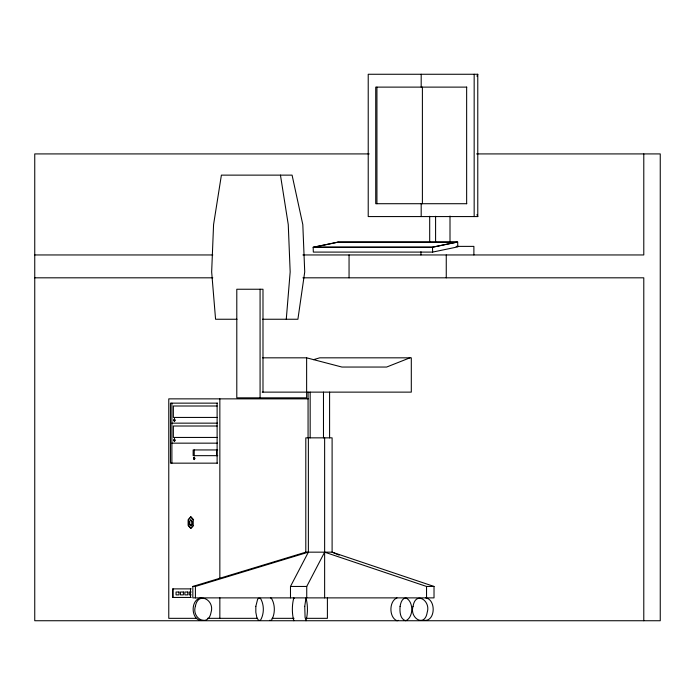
<?xml version="1.0" encoding="UTF-8"?>
<svg xmlns="http://www.w3.org/2000/svg" width="695" height="695" viewBox="0 0 695 695"><rect width="100%" height="100%" fill="white"/><g stroke="black" fill="none" stroke-linecap="round" stroke-linejoin="round"><path stroke-width="1.04" d="M286.27 319.248L290.171 271.927L288.26 224.598L280.45 175.131M476.935 76.215L477.778 74.261L368.22 74.261L368.22 216.571L477.778 216.571L477.778 74.261M290.484 597.882L290.484 586.45L308.371 552.16L308.371 437.85M306.738 597.882L306.738 586.45L324.635 552.16L426.539 586.45L434.019 586.45L434.019 597.882L192.828 597.882L192.828 586.45L305.8 552.16L332.106 552.16L434.019 586.45M294.133 620.348L293.803 620.739C291.883 613.572 291.883 605.05 293.803 597.882L294.133 598.273M193.584 525.463L191.038 528.322L188.501 525.463L188.501 519.747L191.038 516.889L193.584 519.747M409.937 357.829L386.637 367.047L341.923 367.047L306.634 357.829L262.588 357.829M192.828 586.45L195.408 586.45L308.371 552.16M313.514 359.671L319.726 357.829L411.301 357.829L411.301 392.128L262.197 392.128M396.975 597.882C388.896 601.192 388.896 617.429 396.975 620.739L398.487 620.348M313.158 247.255L338.335 242.025L457.657 242.025L457.831 246.864L432.655 252.094L313.332 252.094L313.158 247.255L432.472 247.255L457.657 242.025M201.281 597.882C189.44 599.203 190.882 622.668 203.383 620.348M466.771 87.118L375.726 87.118L375.726 203.713L466.771 203.713M369.219 153.916L34.75 153.916L34.75 620.739L660.25 620.739L660.25 153.916L476.605 153.916M456.111 246.378L473.886 246.378L473.886 254.952M34.75 254.952L212.792 254.952M302.898 254.952L643.787 254.952L643.787 153.916M34.75 277.818L212.792 277.818M302.898 277.818L643.787 277.818L643.787 620.739M236.995 319.248L215.572 319.248L211.662 271.927L213.573 224.598L221.392 175.131L292.082 175.131L302.812 224.598L304.723 271.927L297.903 319.248L262.562 319.248M308.25 398.861L168.772 398.861L168.772 618.333L196.737 618.333M217.474 403.143L170.449 403.143L170.449 463.157L217.474 463.157M217.092 406.002L173.359 406.002L173.359 417.434L217.092 417.434M171.891 423.151L217.474 423.151M217.092 426.009L173.359 426.009L173.359 437.442L217.092 437.442M171.891 443.158L217.474 443.158M217.717 449.943L193.149 449.943L193.149 455.659L217.717 455.659M290.484 586.45L306.738 586.45M191.238 588.882L172.603 588.882L172.603 597.448L191.238 597.448M191.221 592.018L189.266 592.018L189.266 594.877L191.221 594.877M207.362 618.333L257.489 618.333M272.023 618.333L294.055 618.333M305.887 618.333L327.397 618.333L327.397 597.796M425.748 597.882C436.408 599.698 435.452 621.982 423.846 620.348M270.442 597.882L271.406 598.273C275.298 604.607 275.298 614.015 271.406 620.348L269.478 620.348M339.091 555.123L332.106 552.16L332.106 437.85L305.8 437.85L305.8 552.16M191.038 520.016L192.315 521.45L192.315 524.308L191.038 525.733L189.77 524.308L189.77 521.45M476.935 214.616L477.778 216.571M432.472 247.255L432.655 252.094M474.164 74.261L474.164 216.571M466.649 87.118L466.649 203.713M450.004 216.041L450.004 242.042M446.259 254.952L446.259 277.818M435.591 216.284L435.591 242.077M429.692 216.284L429.692 242.077M426.539 586.45L426.539 597.882M422.395 87.118L422.395 203.713M421.187 74.261L421.187 87.118M421.187 203.713L421.187 216.571M420.944 251.738L420.944 254.952M376.933 87.118L376.933 203.713M349.055 254.952L349.055 277.818M329.595 392.128L329.595 437.85M324.635 437.85L324.635 597.882M323.479 392.128L323.479 437.85M310.17 392.128L310.17 437.85M308.067 392.128L308.067 437.85M306.634 357.829L306.634 397.835L236.795 397.835L236.795 289.242L262.988 289.242L262.988 392.128M260.078 289.242L260.078 397.835M219.846 398.861L219.846 578.336M219.846 597.796L219.846 618.333M217.118 403.143L217.118 463.157M216.632 449.943L216.632 455.659M195.408 586.45L195.408 597.882M194.235 449.943L194.235 455.659M190.491 588.882L190.491 597.448M173.064 588.882L173.064 597.448M171.891 403.143L171.891 463.157M304.749 606.353L305.088 617.395L305.991 620.739C307.911 613.572 307.911 605.05 305.991 597.882L304.749 606.353M255.83 606.353L255.83 612.269L256.803 617.395L258.479 620.348L260.408 620.348C264.3 614.015 264.3 604.607 260.408 598.273L258.479 598.273L257.576 599.411L255.83 606.353M400.085 606.353C399.668 611.313 399.912 619.132 405.706 620.739C413.786 617.429 413.786 601.192 405.706 597.882C401.832 598.491 400.676 603.06 400.085 606.353M413.056 606.353C409.286 617.951 424.793 628.002 427.225 612.269C431.004 600.671 415.497 590.62 413.056 606.353M195.364 606.353C191.455 618.533 208.413 627.715 211.063 612.269C214.972 600.089 198.005 590.906 195.364 606.353M174.315 419.111L173.733 420.249L174.315 421.379L174.897 420.249L174.315 419.111M174.523 419.111L173.941 420.249L174.523 421.379L175.105 420.249L174.523 419.111M174.315 439.118L173.733 440.248L174.315 441.377L174.897 440.248L174.315 439.118M174.523 439.118L173.941 440.248L174.523 441.377L175.105 440.248L174.523 439.118M194.114 457.336L193.531 458.465L194.114 459.603L194.696 458.465L194.114 457.336M194.322 457.336L193.74 458.465L194.322 459.603L194.904 458.465L194.322 457.336M190.682 516.889L188.137 519.747L188.137 525.463L190.682 528.322L193.219 525.463L193.219 519.747L190.682 516.889M190.682 520.016L189.414 521.45L189.414 524.308L190.682 525.733L191.95 524.308L191.95 521.45L190.682 520.016M337.979 242.199L314.001 247.177L432.481 247.177L456.467 242.199L337.979 242.199M178.997 592.018L176.061 592.018L176.061 594.877L178.997 594.877L178.997 592.018M183.393 592.018L180.457 592.018L180.457 594.877L183.393 594.877L183.393 592.018M187.798 592.018L184.861 592.018L184.861 594.877L187.798 594.877L187.798 592.018"/></g></svg>
